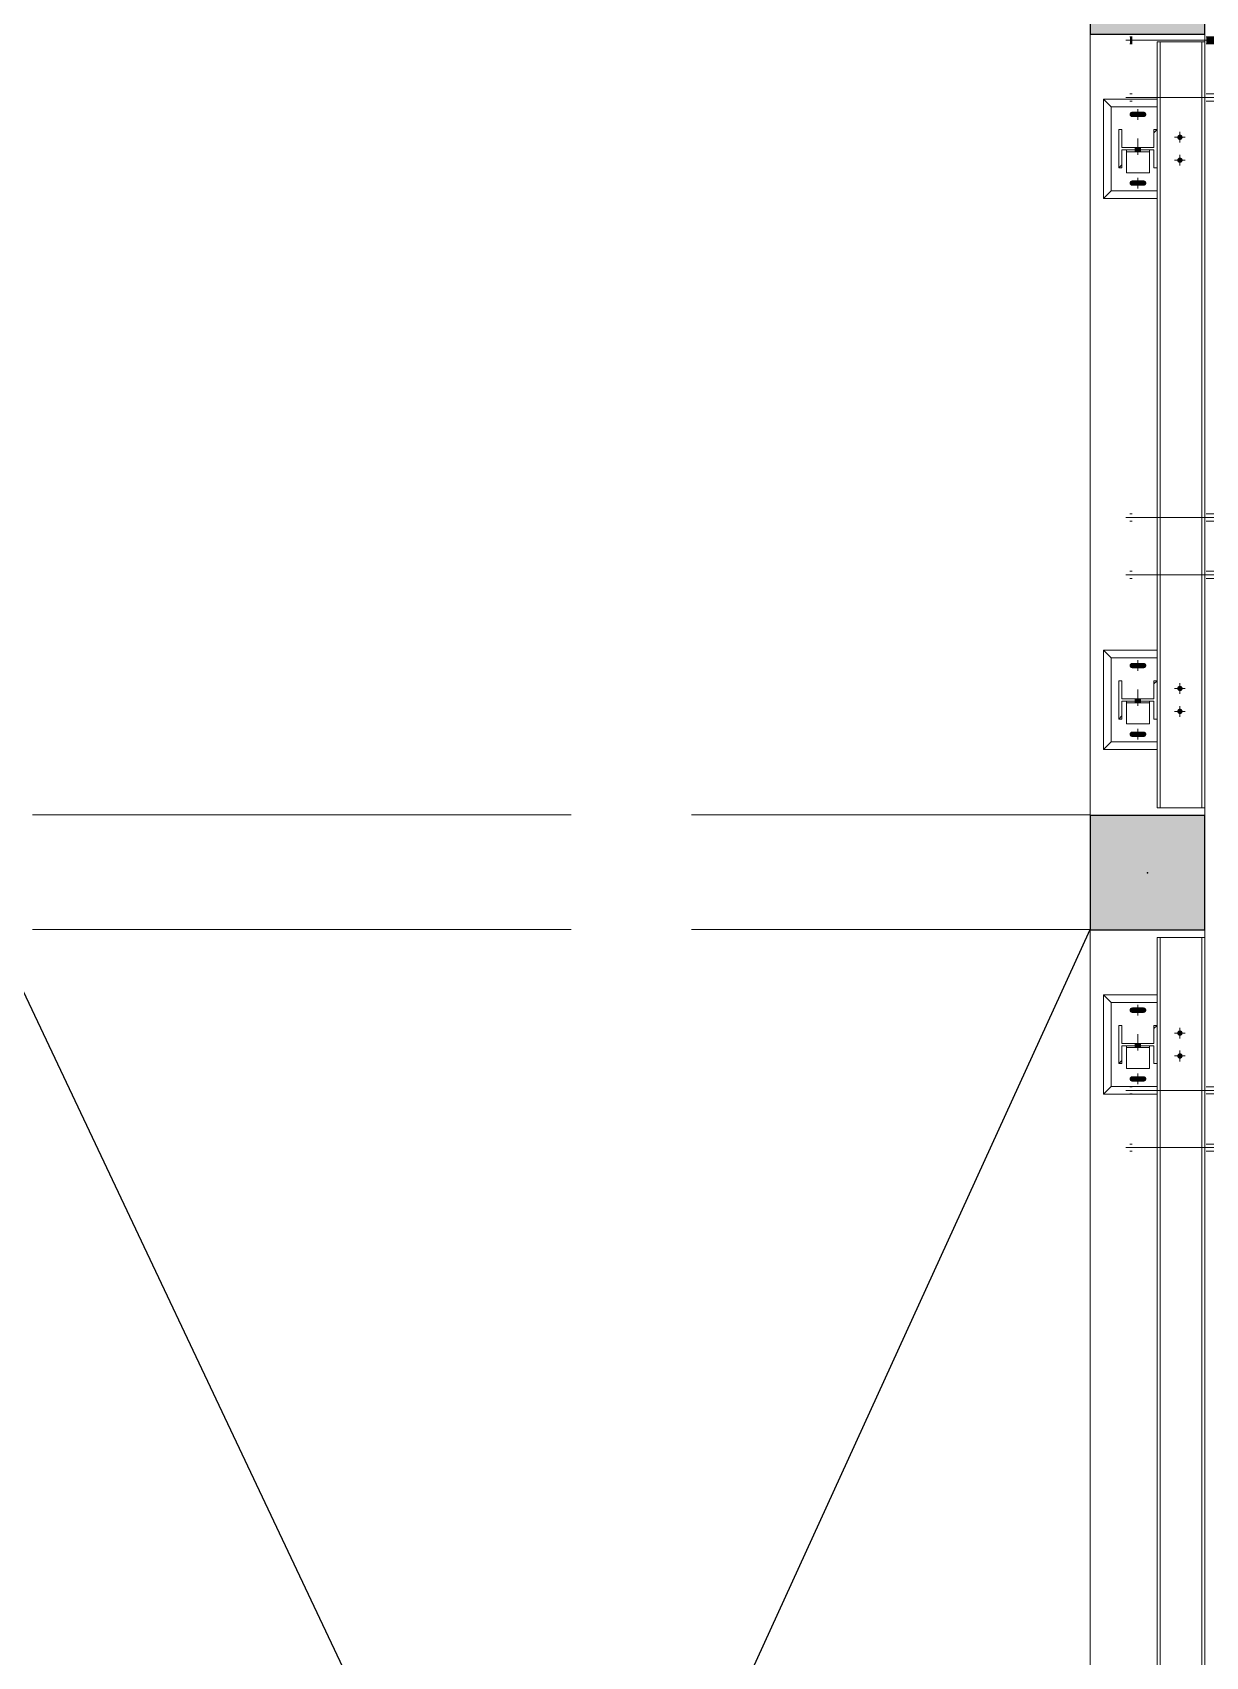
# Model space of a CAD drawing. Header units: millimetres. Extents: x -153298 to 620751, y -313239 to 250031.
# Drawn here: x -1554 to 1518, y 144933 to 149186 of the extents above; entities that cross this region are included whole.
import ezdxf

# ---------------------------------------------------------------- set-up
doc = ezdxf.new("R2010")
doc.units = ezdxf.units.MM
doc.linetypes.add('XKITLINE00', pattern=[0])
doc.linetypes.add('XKITLINE02', pattern=[4, 2, -2])
for name, color, linetype in [('000 - CONCRETE_COL_HATCH_', 251, 'Continuous'), ('000 - EXISTING_BUILDING_SYMBOL_', 251, 'Continuous'), ('000 - EXISTING_COLUMN_CUT_COLOR_5', 5, 'Continuous'), ('000 - EXISTING_CONCRETE_MAIN_COLOR_1', 1, 'Continuous'), ('000 - EXISTING_STEEL-STRUCTURE_MAIN_COLOR_1', 1, 'Continuous'), ('000 - EXISTING_STEEL-STRUCTURE_MAIN_COLOR_2', 2, 'Continuous')]:
    doc.layers.add(name, color=color, linetype=linetype)
doc.layers.add('Bolt', color=1, linetype='Continuous', lineweight=0)
doc.layers.add('Part', color=2, linetype='Continuous', lineweight=0)

# ---------------------------------------------------------------- blocks, each defined once
blk = doc.blocks.new('*A111110')
at = {"layer": '000 - EXISTING_STEEL-STRUCTURE_MAIN_COLOR_1', "linetype": 'XKITLINE00', "lineweight": 0}
for p, q in [((222.463981, 138.520027), (222.399981, 138.584027)), ((222.399981, 138.584027), (222.399981, 138.584027)), ((222.823981, 138.160027), (222.775981, 138.208027)), ((223.199981, 137.784027), (223.135981, 137.848027))]:
    blk.add_line(p, q, dxfattribs=at)
blk = doc.blocks.new('*A114113')
at = {"layer": '000 - EXISTING_STEEL-STRUCTURE_MAIN_COLOR_1', "linetype": 'XKITLINE00', "lineweight": 0}
for p, q in [((210.916019, 138.520027), (210.852019, 138.584027)), ((210.852019, 138.584027), (210.852019, 138.584027)), ((211.276019, 138.160027), (211.228019, 138.208027)), ((211.652019, 137.784027), (211.588019, 137.848027))]:
    blk.add_line(p, q, dxfattribs=at)
blk = doc.blocks.new('*A115114')
at = {"layer": '000 - EXISTING_STEEL-STRUCTURE_MAIN_COLOR_1', "linetype": 'XKITLINE00', "lineweight": 0}
for p, q in [((203.695981, 138.520027), (203.631981, 138.584027)), ((203.631981, 138.584027), (203.631981, 138.584027)), ((204.055981, 138.160027), (204.007981, 138.208027)), ((204.431981, 137.784027), (204.367981, 137.848027))]:
    blk.add_line(p, q, dxfattribs=at)
blk = doc.blocks.new('*A315309')
at = {"layer": '000 - EXISTING_CONCRETE_MAIN_COLOR_1', "linetype": 'XKITLINE00', "lineweight": 0}
for p, q in [((206.441991, 150.654666), (206.441991, 161.944025)), ((208.841991, 150.654666), (208.841991, 161.944025)), ((206.441991, 139.784027), (206.441991, 148.134666)), ((208.841991, 139.784027), (208.841991, 148.134666))]:
    blk.add_line(p, q, dxfattribs=at)
blk = doc.blocks.new('*A408397')
at = {"layer": '000 - EXISTING_CONCRETE_MAIN_COLOR_1', "linetype": 'XKITLINE00', "lineweight": 0}
for p, q in [((160.279981, 139.784027), (206.431981, 139.784027)), ((208.831981, 139.784027), (225.199981, 139.784027)), ((206.271981, 137.384027), (206.431981, 137.384027)), ((208.831981, 137.384027), (208.991981, 137.384027)), ((225.039981, 137.384027), (225.199981, 137.384027))]:
    blk.add_line(p, q, dxfattribs=at)
blk = doc.blocks.new('*A443432')
at = {"layer": '000 - EXISTING_STEEL-STRUCTURE_MAIN_COLOR_2', "linetype": 'XKITLINE00', "lineweight": 0}
for p, q in [((160.439981, 137.720027), (206.271981, 137.720027)), ((183.755981, 137.784027), (203.631981, 137.784027)), ((206.271981, 137.784027), (204.431981, 137.784027)), ((206.271981, 137.784027), (206.271981, 136.784027)), ((160.439981, 136.848027), (206.271981, 136.848027)), ((160.439981, 136.784027), (206.271981, 136.784027))]:
    blk.add_line(p, q, dxfattribs=at)
blk = doc.blocks.new('*A444433')
at = {"layer": '000 - EXISTING_STEEL-STRUCTURE_MAIN_COLOR_1', "linetype": 'XKITLINE00', "lineweight": 0}
for p, q in [((204.431981, 138.584027), (203.631981, 138.584027)), ((203.631981, 138.584027), (203.631981, 138.520027)), ((203.631981, 138.520027), (204.007981, 138.520027)), ((204.007981, 138.520027), (204.007981, 137.848027)), ((204.055981, 138.520027), (204.431981, 138.520027)), ((204.055981, 137.848027), (204.055981, 138.520027)), ((204.431981, 138.520027), (204.431981, 138.584027)), ((204.007981, 137.848027), (203.631981, 137.848027)), ((203.631981, 137.848027), (203.631981, 137.784027)), ((204.431981, 137.848027), (204.055981, 137.848027)), ((204.431981, 137.784027), (204.431981, 137.848027)), ((203.631981, 137.784027), (204.431981, 137.784027))]:
    blk.add_line(p, q, dxfattribs=at)
blk = doc.blocks.new('*A445434')
at = {"layer": '000 - EXISTING_STEEL-STRUCTURE_MAIN_COLOR_2', "linetype": 'XKITLINE00', "lineweight": 0}
for p, q in [((208.991981, 137.784027), (208.991981, 136.784027)), ((208.991981, 137.784027), (210.852019, 137.784027)), ((208.991981, 137.720027), (225.039981, 137.720027)), ((211.652019, 137.784027), (222.399981, 137.784027)), ((225.039981, 137.784027), (223.199981, 137.784027)), ((225.039981, 137.784027), (225.039981, 136.784027)), ((208.991981, 136.848027), (225.039981, 136.848027)), ((208.991981, 136.784027), (225.039981, 136.784027))]:
    blk.add_line(p, q, dxfattribs=at)
blk = doc.blocks.new('*A450439')
at = {"layer": '000 - EXISTING_STEEL-STRUCTURE_MAIN_COLOR_1', "linetype": 'XKITLINE00', "lineweight": 0}
for p, q in [((223.199981, 138.584027), (222.399981, 138.584027)), ((222.399981, 138.584027), (222.399981, 138.520027)), ((222.399981, 138.520027), (222.775981, 138.520027)), ((222.775981, 138.520027), (222.775981, 137.848027)), ((222.823981, 138.520027), (223.199981, 138.520027)), ((222.823981, 137.848027), (222.823981, 138.520027)), ((223.199981, 138.520027), (223.199981, 138.584027)), ((222.775981, 137.848027), (222.399981, 137.848027)), ((222.399981, 137.848027), (222.399981, 137.784027)), ((223.199981, 137.848027), (222.823981, 137.848027)), ((223.199981, 137.784027), (223.199981, 137.848027)), ((222.399981, 137.784027), (223.199981, 137.784027))]:
    blk.add_line(p, q, dxfattribs=at)
blk = doc.blocks.new('*A465454')
at = {"layer": '000 - EXISTING_STEEL-STRUCTURE_MAIN_COLOR_1', "linetype": 'XKITLINE00', "lineweight": 0}
for p, q in [((204.911981, 138.744027), (203.151981, 138.744027)), ((203.151981, 138.744027), (203.151981, 137.784027)), ((204.911981, 137.784027), (204.911981, 138.744027))]:
    blk.add_line(p, q, dxfattribs=at)
blk = doc.blocks.new('*A466455')
at = {"layer": '000 - EXISTING_STEEL-STRUCTURE_MAIN_COLOR_1', "linetype": 'XKITLINE00', "lineweight": 0}
for p, q in [((202.991981, 137.784027), (202.991981, 138.904027)), ((202.991981, 138.904027), (205.071981, 138.904027)), ((203.151981, 138.744027), (202.991981, 138.904027)), ((204.911981, 138.744027), (205.071981, 138.904027)), ((205.071981, 138.904027), (205.071981, 137.784027))]:
    blk.add_line(p, q, dxfattribs=at)
blk = doc.blocks.new('*A467456')
at = {"layer": '000 - EXISTING_STEEL-STRUCTURE_MAIN_COLOR_1', "linetype": 'XKITLINE00', "lineweight": 0}
for p, q in [((204.007981, 138.424053), (203.527981, 138.424053)), ((203.527981, 138.424053), (203.527981, 137.944053)), ((203.967981, 138.424053), (203.967981, 137.944053)), ((203.527981, 137.944053), (204.007981, 137.944053))]:
    blk.add_line(p, q, dxfattribs=at)
blk = doc.blocks.new('*A468457')
at = {"layer": '000 - EXISTING_STEEL-STRUCTURE_MAIN_COLOR_1', "linetype": 'XKITLINE00', "lineweight": 0}
for p, q in [((212.132019, 138.744027), (210.372019, 138.744027)), ((210.372019, 138.744027), (210.372019, 137.784027)), ((212.132019, 137.784027), (212.132019, 138.744027))]:
    blk.add_line(p, q, dxfattribs=at)
blk = doc.blocks.new('*A469458')
at = {"layer": '000 - EXISTING_STEEL-STRUCTURE_MAIN_COLOR_1', "linetype": 'XKITLINE00', "lineweight": 0}
for p, q in [((210.212019, 137.784027), (210.212019, 138.904027)), ((210.212019, 138.904027), (212.292019, 138.904027)), ((210.372019, 138.744027), (210.212019, 138.904027)), ((212.132019, 138.744027), (212.292019, 138.904027)), ((212.292019, 138.904027), (212.292019, 137.784027))]:
    blk.add_line(p, q, dxfattribs=at)
blk = doc.blocks.new('*A470459')
at = {"layer": '000 - EXISTING_STEEL-STRUCTURE_MAIN_COLOR_1', "linetype": 'XKITLINE00', "lineweight": 0}
for p, q in [((211.228019, 138.424053), (210.748019, 138.424053)), ((210.748019, 138.424053), (210.748019, 137.944053)), ((211.188019, 138.424053), (211.188019, 137.944053)), ((210.748019, 137.944053), (211.228019, 137.944053))]:
    blk.add_line(p, q, dxfattribs=at)
blk = doc.blocks.new('*A475464')
at = {"layer": '000 - EXISTING_STEEL-STRUCTURE_MAIN_COLOR_1', "linetype": 'XKITLINE00', "lineweight": 0}
for p, q in [((223.679981, 138.744027), (221.919981, 138.744027)), ((221.919981, 138.744027), (221.919981, 137.784027)), ((223.679981, 137.784027), (223.679981, 138.744027))]:
    blk.add_line(p, q, dxfattribs=at)
blk = doc.blocks.new('*A476465')
at = {"layer": '000 - EXISTING_STEEL-STRUCTURE_MAIN_COLOR_1', "linetype": 'XKITLINE00', "lineweight": 0}
for p, q in [((221.759981, 137.784027), (221.759981, 138.904027)), ((221.759981, 138.904027), (223.839981, 138.904027)), ((221.919981, 138.744027), (221.759981, 138.904027)), ((223.679981, 138.744027), (223.839981, 138.904027)), ((223.839981, 138.904027), (223.839981, 137.784027))]:
    blk.add_line(p, q, dxfattribs=at)
blk = doc.blocks.new('*A477466')
at = {"layer": '000 - EXISTING_STEEL-STRUCTURE_MAIN_COLOR_1', "linetype": 'XKITLINE00', "lineweight": 0}
for p, q in [((222.775981, 138.424053), (222.295981, 138.424053)), ((222.295981, 138.424053), (222.295981, 137.944053)), ((222.735981, 138.424053), (222.735981, 137.944053)), ((222.295981, 137.944053), (222.775981, 137.944053))]:
    blk.add_line(p, q, dxfattribs=at)
blk = doc.blocks.new('*A478467')
at = {"layer": '000 - EXISTING_STEEL-STRUCTURE_MAIN_COLOR_1'}
for points in [[(211.228, 138.128), (211.188, 138.128), (211.188, 138.24), (211.228, 138.24)], [(211.276, 138.128), (211.228, 138.128), (211.228, 138.24), (211.276, 138.24)]]:
    blk.add_hatch(color=256, dxfattribs=at).paths.add_polyline_path(points, flags=17)
at = {"layer": '000 - EXISTING_STEEL-STRUCTURE_MAIN_COLOR_1', "linetype": 'XKITLINE00', "lineweight": 0}
for p, q in [((211.125, 138.184), (211.468, 138.184)), ((211.188, 138.24), (211.228, 138.24)), ((211.228, 138.24), (211.276, 138.24)), ((211.188, 138.128), (211.228, 138.128)), ((211.228, 138.128), (211.276, 138.128))]:
    blk.add_line(p, q, dxfattribs=at)
blk = doc.blocks.new('*A479468')
at = {"layer": '000 - EXISTING_STEEL-STRUCTURE_MAIN_COLOR_1'}
for points in [[(210.572, 138.344), (210.584, 138.325), (210.588, 138.304), (210.588, 138.064), (210.584, 138.043), (210.572, 138.024), (210.553, 138.012), (210.532, 138.008), (210.511, 138.012), (210.492, 138.024), (210.48, 138.043), (210.476, 138.064), (210.476, 138.304), (210.48, 138.325), (210.492, 138.344), (210.511, 138.356), (210.532, 138.36), (210.553, 138.356)], [(212.012, 138.344), (212.024, 138.325), (212.028, 138.304), (212.028, 138.064), (212.024, 138.043), (212.012, 138.024), (211.993, 138.012), (211.972, 138.008), (211.951, 138.012), (211.932, 138.024), (211.92, 138.043), (211.916, 138.064), (211.916, 138.304), (211.92, 138.325), (211.932, 138.344), (211.951, 138.356), (211.972, 138.36), (211.993, 138.356)]]:
    blk.add_hatch(color=256, dxfattribs=at).paths.add_polyline_path(points, flags=17)
at = {"layer": '000 - EXISTING_STEEL-STRUCTURE_MAIN_COLOR_1', "linetype": 'XKITLINE00', "lineweight": 0}
for p, q in [((210.644, 138.184), (210.42, 138.184)), ((210.532, 138.072), (210.532, 138.296)), ((212.084, 138.184), (211.86, 138.184)), ((211.972, 138.072), (211.972, 138.296))]:
    blk.add_line(p, q, dxfattribs=at)
blk = doc.blocks.new('*A480469')
at = {"layer": '000 - EXISTING_STEEL-STRUCTURE_MAIN_COLOR_1'}
for points in [[(203.847, 137.293), (203.844, 137.283), (203.839, 137.273), (203.832, 137.264), (203.823, 137.257), (203.813, 137.252), (203.803, 137.249), (203.792, 137.248), (203.781, 137.249), (203.771, 137.252), (203.761, 137.257), (203.752, 137.264), (203.745, 137.273), (203.74, 137.283), (203.737, 137.293), (203.736, 137.304), (203.737, 137.315), (203.74, 137.325), (203.745, 137.335), (203.752, 137.344), (203.761, 137.351), (203.771, 137.356), (203.781, 137.359), (203.792, 137.36), (203.803, 137.359), (203.813, 137.356), (203.823, 137.351), (203.832, 137.344), (203.839, 137.335), (203.844, 137.325), (203.847, 137.315), (203.848, 137.304)], [(204.327, 137.293), (204.324, 137.283), (204.319, 137.273), (204.312, 137.264), (204.303, 137.257), (204.293, 137.252), (204.283, 137.249), (204.272, 137.248), (204.261, 137.249), (204.251, 137.252), (204.241, 137.257), (204.232, 137.264), (204.225, 137.273), (204.22, 137.283), (204.217, 137.293), (204.216, 137.304), (204.217, 137.315), (204.22, 137.325), (204.225, 137.335), (204.232, 137.344), (204.241, 137.351), (204.251, 137.356), (204.261, 137.359), (204.272, 137.36), (204.283, 137.359), (204.293, 137.356), (204.303, 137.351), (204.312, 137.344), (204.319, 137.335), (204.324, 137.325), (204.327, 137.315), (204.328, 137.304)]]:
    blk.add_hatch(color=256, dxfattribs=at).paths.add_polyline_path(points, flags=17)
at = {"layer": '000 - EXISTING_STEEL-STRUCTURE_MAIN_COLOR_1', "linetype": 'XKITLINE00', "lineweight": 0}
for p, q in [((203.904, 137.304), (203.68, 137.304)), ((203.792, 137.416), (203.792, 137.192)), ((204.384, 137.304), (204.16, 137.304)), ((204.272, 137.416), (204.272, 137.192))]:
    blk.add_line(p, q, dxfattribs=at)
blk = doc.blocks.new('*A481470')
at = {"layer": '000 - EXISTING_STEEL-STRUCTURE_MAIN_COLOR_1'}
for points in [[(211.067, 137.293), (211.064, 137.283), (211.059, 137.273), (211.052, 137.264), (211.043, 137.257), (211.033, 137.252), (211.023, 137.249), (211.012, 137.248), (211.001, 137.249), (210.991, 137.252), (210.981, 137.257), (210.972, 137.264), (210.965, 137.273), (210.96, 137.283), (210.957, 137.293), (210.956, 137.304), (210.957, 137.315), (210.96, 137.325), (210.965, 137.335), (210.972, 137.344), (210.981, 137.351), (210.991, 137.356), (211.001, 137.359), (211.012, 137.36), (211.023, 137.359), (211.033, 137.356), (211.043, 137.351), (211.052, 137.344), (211.059, 137.335), (211.064, 137.325), (211.067, 137.315), (211.068, 137.304)], [(211.547, 137.293), (211.544, 137.283), (211.539, 137.273), (211.532, 137.264), (211.523, 137.257), (211.513, 137.252), (211.503, 137.249), (211.492, 137.248), (211.481, 137.249), (211.471, 137.252), (211.461, 137.257), (211.452, 137.264), (211.445, 137.273), (211.44, 137.283), (211.437, 137.293), (211.436, 137.304), (211.437, 137.315), (211.44, 137.325), (211.445, 137.335), (211.452, 137.344), (211.461, 137.351), (211.471, 137.356), (211.481, 137.359), (211.492, 137.36), (211.503, 137.359), (211.513, 137.356), (211.523, 137.351), (211.532, 137.344), (211.539, 137.335), (211.544, 137.325), (211.547, 137.315), (211.548, 137.304)]]:
    blk.add_hatch(color=256, dxfattribs=at).paths.add_polyline_path(points, flags=17)
at = {"layer": '000 - EXISTING_STEEL-STRUCTURE_MAIN_COLOR_1', "linetype": 'XKITLINE00', "lineweight": 0}
for p, q in [((211.124, 137.304), (210.9, 137.304)), ((211.012, 137.416), (211.012, 137.192)), ((211.604, 137.304), (211.38, 137.304)), ((211.492, 137.416), (211.492, 137.192))]:
    blk.add_line(p, q, dxfattribs=at)
blk = doc.blocks.new('*A485474')
at = {"layer": 'Bolt'}
for points in [[(224.996, 138.904), (224.996, 138.952), (225.148, 138.952), (225.148, 138.904)], [(224.996, 138.904), (224.996, 138.952), (225.148, 138.952), (225.148, 138.904)], [(224.996, 137.152), (224.996, 137.352), (225.148, 137.352), (225.148, 137.152)], [(224.996, 137.152), (224.996, 137.352), (225.148, 137.352), (225.148, 137.152)]]:
    blk.add_hatch(color=256, dxfattribs=at).paths.add_polyline_path(points, flags=17)
at = {"layer": 'Bolt', "linetype": 'XKITLINE02', "lineweight": 0}
for p, q in [((223.796, 138.952), (223.796, 138.904)), ((223.796, 138.952), (223.796, 138.904)), ((223.872, 139.036), (223.872, 136.872)), ((223.872, 139.036), (223.872, 136.872)), ((223.948, 138.952), (223.948, 138.904)), ((223.948, 138.952), (223.948, 138.904)), ((223.796, 137.352), (223.796, 137.152)), ((223.796, 137.352), (223.796, 137.152)), ((223.948, 137.352), (223.948, 137.152)), ((223.948, 137.352), (223.948, 137.152))]:
    blk.add_line(p, q, dxfattribs=at)
at = {"layer": 'Bolt', "linetype": 'XKITLINE00', "lineweight": 0}
for p, q in [((224.996, 138.952), (224.996, 138.904)), ((224.996, 138.952), (224.996, 138.904)), ((225.072, 139.036), (225.072, 136.872)), ((225.072, 139.036), (225.072, 136.872)), ((225.148, 138.952), (225.148, 138.904)), ((225.148, 138.952), (225.148, 138.904)), ((224.996, 137.352), (224.996, 137.152)), ((224.996, 137.352), (224.996, 137.152)), ((225.148, 137.352), (225.148, 137.152)), ((225.148, 137.352), (225.148, 137.152))]:
    blk.add_line(p, q, dxfattribs=at)
blk = doc.blocks.new('*A486475')
at = {"layer": '000 - EXISTING_STEEL-STRUCTURE_MAIN_COLOR_1'}
for points in [[(222.736, 138.24), (222.776, 138.24), (222.776, 138.128), (222.736, 138.128)], [(222.776, 138.24), (222.824, 138.24), (222.824, 138.128), (222.776, 138.128)]]:
    blk.add_hatch(color=256, dxfattribs=at).paths.add_polyline_path(points, flags=17)
at = {"layer": '000 - EXISTING_STEEL-STRUCTURE_MAIN_COLOR_1', "linetype": 'XKITLINE00', "lineweight": 0}
for p, q in [((222.673, 138.184), (223.016, 138.184)), ((222.736, 138.24), (222.776, 138.24)), ((222.776, 138.24), (222.824, 138.24)), ((222.736, 138.128), (222.776, 138.128)), ((222.776, 138.128), (222.824, 138.128))]:
    blk.add_line(p, q, dxfattribs=at)
blk = doc.blocks.new('*A487476')
at = {"layer": '000 - EXISTING_STEEL-STRUCTURE_MAIN_COLOR_1'}
for points in [[(222.08, 138.36), (222.101, 138.356), (222.12, 138.344), (222.132, 138.325), (222.136, 138.304), (222.136, 138.064), (222.132, 138.043), (222.12, 138.024), (222.101, 138.012), (222.08, 138.008), (222.059, 138.012), (222.04, 138.024), (222.028, 138.043), (222.024, 138.064), (222.024, 138.304), (222.028, 138.325), (222.04, 138.344), (222.059, 138.356)], [(223.56, 138.344), (223.572, 138.325), (223.576, 138.304), (223.576, 138.064), (223.572, 138.043), (223.56, 138.024), (223.541, 138.012), (223.52, 138.008), (223.499, 138.012), (223.48, 138.024), (223.468, 138.043), (223.464, 138.064), (223.464, 138.304), (223.468, 138.325), (223.48, 138.344), (223.499, 138.356), (223.52, 138.36), (223.541, 138.356)]]:
    blk.add_hatch(color=256, dxfattribs=at).paths.add_polyline_path(points, flags=17)
at = {"layer": '000 - EXISTING_STEEL-STRUCTURE_MAIN_COLOR_1', "linetype": 'XKITLINE00', "lineweight": 0}
for p, q in [((222.192, 138.184), (221.968, 138.184)), ((222.08, 138.072), (222.08, 138.296)), ((223.632, 138.184), (223.408, 138.184)), ((223.52, 138.072), (223.52, 138.296))]:
    blk.add_line(p, q, dxfattribs=at)
blk = doc.blocks.new('*A491480')
at = {"layer": '000 - EXISTING_STEEL-STRUCTURE_MAIN_COLOR_1'}
for points in [[(222.615, 137.293), (222.612, 137.283), (222.607, 137.273), (222.6, 137.264), (222.591, 137.257), (222.581, 137.252), (222.571, 137.249), (222.56, 137.248), (222.549, 137.249), (222.539, 137.252), (222.529, 137.257), (222.52, 137.264), (222.513, 137.273), (222.508, 137.283), (222.505, 137.293), (222.504, 137.304), (222.505, 137.315), (222.508, 137.325), (222.513, 137.335), (222.52, 137.344), (222.529, 137.351), (222.539, 137.356), (222.549, 137.359), (222.56, 137.36), (222.571, 137.359), (222.581, 137.356), (222.591, 137.351), (222.6, 137.344), (222.607, 137.335), (222.612, 137.325), (222.615, 137.315), (222.616, 137.304)], [(223.095, 137.293), (223.092, 137.283), (223.087, 137.273), (223.08, 137.264), (223.071, 137.257), (223.061, 137.252), (223.051, 137.249), (223.04, 137.248), (223.029, 137.249), (223.019, 137.252), (223.009, 137.257), (223, 137.264), (222.993, 137.273), (222.988, 137.283), (222.985, 137.293), (222.984, 137.304), (222.985, 137.315), (222.988, 137.325), (222.993, 137.335), (223, 137.344), (223.009, 137.351), (223.019, 137.356), (223.029, 137.359), (223.04, 137.36), (223.051, 137.359), (223.061, 137.356), (223.071, 137.351), (223.08, 137.344), (223.087, 137.335), (223.092, 137.325), (223.095, 137.315), (223.096, 137.304)]]:
    blk.add_hatch(color=256, dxfattribs=at).paths.add_polyline_path(points, flags=17)
at = {"layer": '000 - EXISTING_STEEL-STRUCTURE_MAIN_COLOR_1', "linetype": 'XKITLINE00', "lineweight": 0}
for p, q in [((222.672, 137.304), (222.448, 137.304)), ((222.56, 137.416), (222.56, 137.192)), ((223.152, 137.304), (222.928, 137.304)), ((223.04, 137.416), (223.04, 137.192))]:
    blk.add_line(p, q, dxfattribs=at)
blk = doc.blocks.new('*A563552')
at = {"layer": '000 - EXISTING_STEEL-STRUCTURE_MAIN_COLOR_1', "linetype": 'XKITLINE00', "lineweight": 0}
for p, q in [((211.652019, 138.584027), (210.852019, 138.584027)), ((210.852019, 138.584027), (210.852019, 138.520027)), ((210.852019, 138.520027), (211.228019, 138.520027)), ((211.228019, 138.520027), (211.228019, 137.848027)), ((211.276019, 138.520027), (211.652019, 138.520027)), ((211.276019, 137.848027), (211.276019, 138.520027)), ((211.652019, 138.520027), (211.652019, 138.584027)), ((211.228019, 137.848027), (210.852019, 137.848027)), ((210.852019, 137.848027), (210.852019, 137.784027)), ((211.652019, 137.848027), (211.276019, 137.848027)), ((211.652019, 137.784027), (211.652019, 137.848027)), ((210.852019, 137.784027), (211.652019, 137.784027))]:
    blk.add_line(p, q, dxfattribs=at)
blk = doc.blocks.new('*A568557')
at = {"layer": 'Part', "linetype": 'XKITLINE00', "lineweight": 0}
for p, q in [((206.431981, 139.784027), (208.831981, 139.784027)), ((206.431981, 137.384027), (206.431981, 139.784027)), ((208.831981, 139.784027), (208.831981, 137.384027)), ((208.831981, 137.384027), (206.431981, 137.384027))]:
    blk.add_line(p, q, dxfattribs=at)
blk = doc.blocks.new('*A573562')
at = {"layer": 'Bolt', "linetype": 'XKITLINE02', "lineweight": 0}
for p, q in [((201.795973, 138.951988), (201.795973, 138.903988)), ((201.795973, 138.951988), (201.795973, 138.903988)), ((201.871973, 139.036468), (201.871973, 136.871988)), ((201.871973, 139.036468), (201.871973, 136.871988)), ((201.947973, 138.951988), (201.947973, 138.903988)), ((201.947973, 138.951988), (201.947973, 138.903988)), ((202.995973, 138.951988), (202.995973, 138.903988)), ((202.995973, 138.951988), (202.995973, 138.903988)), ((203.071973, 139.036468), (203.071973, 136.871988)), ((203.071973, 139.036468), (203.071973, 136.871988)), ((203.147973, 138.951988), (203.147973, 138.903988)), ((203.147973, 138.951988), (203.147973, 138.903988)), ((201.795973, 137.351988), (201.795973, 137.151988)), ((201.795973, 137.351988), (201.795973, 137.151988)), ((201.947973, 137.351988), (201.947973, 137.151988)), ((201.947973, 137.351988), (201.947973, 137.151988)), ((202.995973, 137.351988), (202.995973, 137.151988)), ((202.995973, 137.351988), (202.995973, 137.151988)), ((203.147973, 137.351988), (203.147973, 137.151988)), ((203.147973, 137.351988), (203.147973, 137.151988))]:
    blk.add_line(p, q, dxfattribs=at)
blk = doc.blocks.new('*A579568')
at = {"layer": 'Bolt', "linetype": 'XKITLINE02', "lineweight": 0}
for p, q in [((213.795973, 138.951988), (213.795973, 138.903988)), ((213.795973, 138.951988), (213.795973, 138.903988)), ((213.871973, 139.036468), (213.871973, 136.871988)), ((213.871973, 139.036468), (213.871973, 136.871988)), ((213.947973, 138.951988), (213.947973, 138.903988)), ((213.947973, 138.951988), (213.947973, 138.903988)), ((214.995973, 138.951988), (214.995973, 138.903988)), ((214.995973, 138.951988), (214.995973, 138.903988)), ((215.071973, 139.036468), (215.071973, 136.871988)), ((215.071973, 139.036468), (215.071973, 136.871988)), ((215.147973, 138.951988), (215.147973, 138.903988)), ((215.147973, 138.951988), (215.147973, 138.903988)), ((213.795973, 137.351988), (213.795973, 137.151988)), ((213.795973, 137.351988), (213.795973, 137.151988)), ((213.947973, 137.351988), (213.947973, 137.151988)), ((213.947973, 137.351988), (213.947973, 137.151988)), ((214.995973, 137.351988), (214.995973, 137.151988)), ((214.995973, 137.351988), (214.995973, 137.151988)), ((215.147973, 137.351988), (215.147973, 137.151988)), ((215.147973, 137.351988), (215.147973, 137.151988))]:
    blk.add_line(p, q, dxfattribs=at)
blk = doc.blocks.new('*A580569')
at = {"layer": '000 - EXISTING_STEEL-STRUCTURE_MAIN_COLOR_1'}
for points in [[(204.008, 138.128), (203.968, 138.128), (203.968, 138.24), (204.008, 138.24)], [(204.056, 138.128), (204.008, 138.128), (204.008, 138.24), (204.056, 138.24)]]:
    blk.add_hatch(color=256, dxfattribs=at).paths.add_polyline_path(points, flags=17)
at = {"layer": '000 - EXISTING_STEEL-STRUCTURE_MAIN_COLOR_1', "linetype": 'XKITLINE00', "lineweight": 0}
for p, q in [((203.905, 138.184), (204.248, 138.184)), ((203.968, 138.24), (204.008, 138.24)), ((204.008, 138.24), (204.056, 138.24)), ((203.968, 138.128), (204.008, 138.128)), ((204.008, 138.128), (204.056, 138.128))]:
    blk.add_line(p, q, dxfattribs=at)
blk = doc.blocks.new('*A581570')
at = {"layer": '000 - EXISTING_STEEL-STRUCTURE_MAIN_COLOR_1'}
for points in [[(203.352, 138.344), (203.364, 138.325), (203.368, 138.304), (203.368, 138.064), (203.364, 138.043), (203.352, 138.024), (203.333, 138.012), (203.312, 138.008), (203.291, 138.012), (203.272, 138.024), (203.26, 138.043), (203.256, 138.064), (203.256, 138.304), (203.26, 138.325), (203.272, 138.344), (203.291, 138.356), (203.312, 138.36), (203.333, 138.356)], [(204.792, 138.344), (204.804, 138.325), (204.808, 138.304), (204.808, 138.064), (204.804, 138.043), (204.792, 138.024), (204.773, 138.012), (204.752, 138.008), (204.731, 138.012), (204.712, 138.024), (204.7, 138.043), (204.696, 138.064), (204.696, 138.304), (204.7, 138.325), (204.712, 138.344), (204.731, 138.356), (204.752, 138.36), (204.773, 138.356)]]:
    blk.add_hatch(color=256, dxfattribs=at).paths.add_polyline_path(points, flags=17)
at = {"layer": '000 - EXISTING_STEEL-STRUCTURE_MAIN_COLOR_1', "linetype": 'XKITLINE00', "lineweight": 0}
for p, q in [((203.424, 138.184), (203.2, 138.184)), ((203.312, 138.072), (203.312, 138.296)), ((204.864, 138.184), (204.64, 138.184)), ((204.752, 138.072), (204.752, 138.296))]:
    blk.add_line(p, q, dxfattribs=at)
blk = doc.blocks.new('*U4792')
at = {"layer": '000 - CONCRETE_COL_HATCH_'}
h = blk.add_hatch(dxfattribs=at)
h.set_pattern_fill('AR-CONC', color=256, scale=0.5)
h.set_pattern_definition([(50, (0, -2e-14), (3.5863, -0.31376), [0.375, -4.125]), (355, (0, -2e-14), (-0.693757, 3.76096), [0.3, -3.3]), (100.4514, (0.299, -0.026), (2.892544, 3.4472), [0.3187, -3.50571]), (46.1842, (0, 1), (5.33621, -0.8276), [0.5625, -6.1875]), (96.6356, (0.4447, 0.931), (4.67331, 4.87059), [0.47805, -5.25857]), (351.1842, (0, 1), (4.67331, 4.8706), [0.45, -4.95]), (21, (0.5, 0.75), (2.984535, -2.013094), [0.375, -4.125]), (326, (0.5, 0.75), (1.216577, 3.62575), [0.3, -3.3]), (71.4514, (0.7487, 0.5822), (4.20111, 1.612656), [0.3187, -3.50571]), (37.5, (0, -2e-14), (0.060799, 1.664469), [0, -3.26, 0, -3.35, 0, -3.3125]), (7.5, (0, -2e-14), (1.315348, 1.972059), [0, -1.91, 0, -3.185, 0, -1.2625]), (327.5, (-1.115, -2e-14), (2.669112, -0.112774), [0, -1.25, 0, -3.9, 0, -5.175]), (317.5, (-1.615, -2e-14), (2.91593, 0.500525), [0, -1.625, 0, -2.59, 0, -3.675])])
h.paths.add_polyline_path([(-150, -150), (150, -150), (150, 150), (-150, 150)])
blk.add_point((0, 0))
at = {"layer": '000 - EXISTING_COLUMN_CUT_COLOR_5'}
blk.add_lwpolyline([(-150, -150), (150, -150), (150, 150), (-150, 150)], close=True, dxfattribs=at)
blk = doc.blocks.new('*U4794')
at = {"layer": '000 - CONCRETE_COL_HATCH_'}
h = blk.add_hatch(dxfattribs=at)
h.set_pattern_fill('AR-CONC', color=256, scale=0.5)
h.set_pattern_definition([(50, (0, 3e-15), (3.5863, -0.31376), [0.375, -4.125]), (355, (0, 3e-15), (-0.693757, 3.76096), [0.3, -3.3]), (100.4514, (0.299, -0.026), (2.892544, 3.4472), [0.3187, -3.50571]), (46.1842, (0, 1), (5.336207, -0.827596), [0.5625, -6.1875]), (96.6356, (0.4447, 0.931), (4.67331, 4.87059), [0.47805, -5.25857]), (351.1842, (0, 1), (4.67331, 4.87059), [0.45, -4.95]), (21, (0.5, 0.75), (2.984535, -2.013094), [0.375, -4.125]), (326, (0.5, 0.75), (1.216577, 3.62575), [0.3, -3.3]), (71.4514, (0.7487, 0.5822), (4.201112, 1.612656), [0.3187, -3.50571]), (37.5, (0, 3e-15), (0.0607993, 1.6644693), [0, -3.26, 0, -3.35, 0, -3.3125]), (7.5, (0, 3e-15), (1.315348, 1.972059), [0, -1.91, 0, -3.185, 0, -1.2625]), (327.5, (-1.115, 3e-15), (2.669112, -0.1127744), [0, -1.25, 0, -3.9, 0, -5.175]), (317.5, (-1.615, 3e-15), (2.915931, 0.500525), [0, -1.625, 0, -2.59, 0, -3.675])])
h.paths.add_polyline_path([(-323.1, -150), (323.1, -150), (323.1, 150), (-323.1, 150)])
blk.add_point((0, 0))
at = {"layer": '000 - EXISTING_COLUMN_CUT_COLOR_5'}
blk.add_lwpolyline([(-323.1, -150), (323.1, -150), (323.1, 150), (-323.1, 150)], close=True, dxfattribs=at)
blk = doc.blocks.new('W-1-PP19-ST-ENT1-1_20260610-011831_LOPF_ST')
at = {"layer": '000 - EXISTING_BUILDING_SYMBOL_'}
for p, q in [((-1300, 958), (4769, 3828)), ((-1298.8, 3728), (4770.2, 958))]:
    blk.add_line(p, q, dxfattribs=at)
at = {"lineweight": 0, "xscale": 125, "yscale": 125, "zscale": 125}
for name in ['*A568557', '*A573562', '*A579568', '*A485474']:
    blk.add_blockref(name, (-21035, -16515), dxfattribs=at)
at = {"color": 6}
for name, p in [('*U4792', (4919, 808)), ('*U4794', (7438.1, 808))]:
    blk.add_blockref(name, p, dxfattribs=at)
at = {"layer": '000 - EXISTING_CONCRETE_MAIN_COLOR_1', "lineweight": 0, "xscale": 125, "yscale": 125, "zscale": 125}
for name in ['*A315309', '*A408397']:
    blk.add_blockref(name, (-21035, -16515), dxfattribs=at)
at = {"layer": '000 - EXISTING_STEEL-STRUCTURE_MAIN_COLOR_1', "lineweight": 0, "xscale": 125, "yscale": 125, "zscale": 125}
for name in ['*A466455', '*A465454', '*A469458', '*A468457', '*A476465', '*A475464', '*A581570', '*A467456', '*A115114', '*A444433', '*A479468', '*A470459', '*A114113', '*A563552', '*A487476', '*A477466', '*A111110', '*A450439', '*A580569', '*A478467', '*A486475', '*A480469', '*A481470', '*A491480']:
    blk.add_blockref(name, (-21035, -16440), dxfattribs=at)
at = {"layer": '000 - EXISTING_STEEL-STRUCTURE_MAIN_COLOR_2', "lineweight": 0, "xscale": 125, "yscale": 125, "zscale": 125}
for name in ['*A443432', '*A445434']:
    blk.add_blockref(name, (-21035, -16440), dxfattribs=at)

msp = doc.modelspace()

# ---------------------------------------------------------------- block references
at = {"color": 6, "rotation": 90}
msp.add_blockref('W-1-PP19-ST-ENT1-1_20260610-011831_LOPF_ST', (2173.8173, 142066.7222), dxfattribs=at)

doc.saveas('drawing.dxf')
